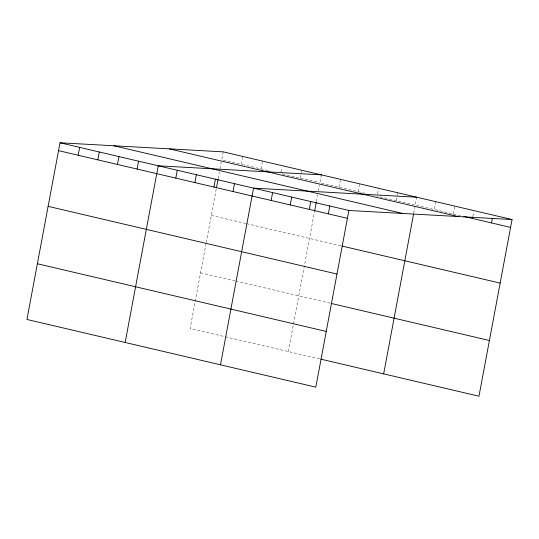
<?xml version="1.0" encoding="UTF-8"?>
<svg xmlns="http://www.w3.org/2000/svg" width="539" height="539" viewBox="0 0 539 539"><rect width="100%" height="100%" fill="white"/><g stroke="black" fill="none" stroke-linecap="round" stroke-linejoin="round"><path stroke-width="0.4" stroke-dasharray="2.69 2.02" d="M206.073 243.298L190.119 328.527L224.493 336.585M206.228 242.483L216.348 188.387M218.187 178.55L219.413 172.002M220.027 168.72L221.253 162.165M223.186 151.85L221.718 159.712L241.357 164.314L242.833 156.451M261.004 168.916L262.473 161.053M280.94 171.948L281.823 167.231M300.284 178.119L301.759 170.257M288.338 351.543L314.412 212.218M316.4 201.566L317.633 195.01M318.394 190.914L319.472 185.18M321.399 174.858L319.93 182.721L365.206 193.333M338.997 187.188L340.466 179.325M358.058 191.655L359.533 183.799M377.563 193.764L378.594 188.266M396.192 200.589L397.075 195.873M397.216 195.091L397.661 192.733M413.723 213.249L416.728 197.2M435.788 201.667L434.319 209.53L377.125 196.122M453.387 213.996L454.855 206.134M472.892 216.105L473.774 211.382M242.179 164.503L270.821 171.213M282.281 173.902L319.108 182.532M435.114 209.711L460.535 215.667M211.288 215.418L245.663 223.476M246.485 223.665L341.281 245.878M200.548 272.822L234.923 280.873M235.738 281.068L330.535 303.275M225.315 336.774L320.112 358.987"/><path stroke-width="0.81" d="M512.05 219.535L223.186 151.85L60.018 142.781L26.95 319.465L315.814 387.15L348.881 210.473L512.05 219.535L478.982 396.219L320.907 359.176M78.189 155.245L79.657 147.39M97.828 159.854L99.297 151.991M117.475 164.456L118.944 156.593M137.115 169.057L138.584 161.195M125.163 342.481L158.23 165.796L321.399 174.858M175.822 178.126L177.291 170.263M194.889 182.593L196.358 174.73M213.949 187.06L215.425 179.197M216.503 187.565L218.039 179.372M233.016 191.527L234.485 183.664M220.491 364.815L253.552 188.131L416.728 197.2M271.144 200.461L272.619 192.598M290.211 204.928L291.68 197.065M309.278 209.395L310.747 201.532M314.56 211.396L316.252 202.388M328.339 213.862L329.814 206.006M383.66 373.877L413.568 214.071M472.447 218.463L472.743 216.887M491.514 222.93L492.397 218.214M463.708 216.415L510.581 227.397M169.34 148.858L458.204 216.543M113.864 145.773L402.727 213.464M60.018 142.781L348.881 210.473M58.542 150.644L347.406 218.329M342.07 246.067L500.152 283.103M48.119 206.356L336.983 274.041M331.33 303.464L489.412 340.507M37.373 263.753L326.236 331.438"/></g></svg>
